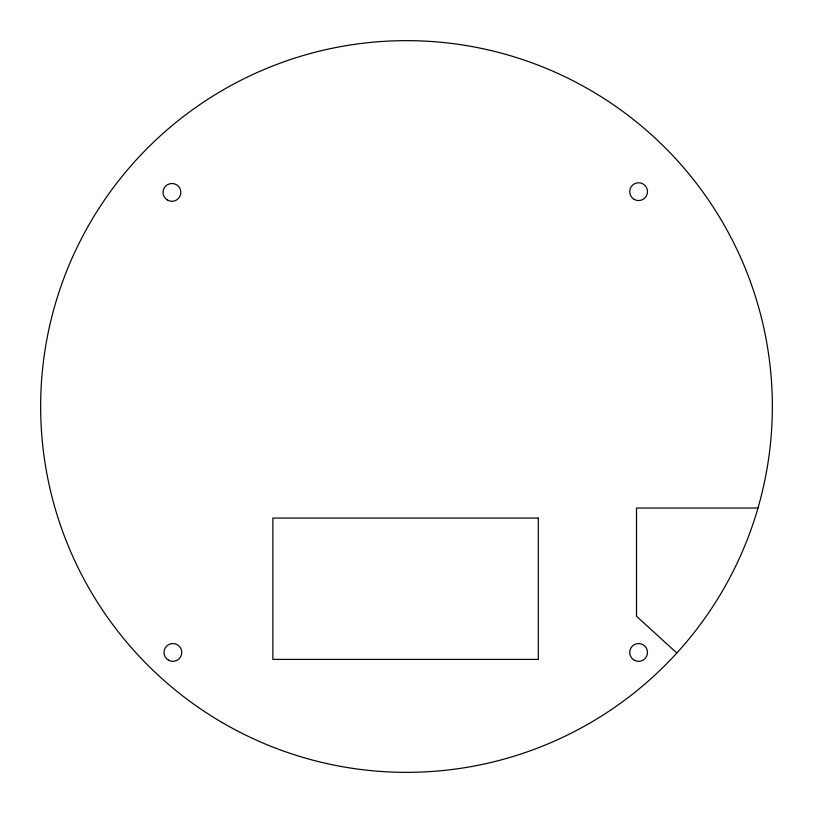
<?xml version="1.0" encoding="UTF-8"?>
<svg xmlns="http://www.w3.org/2000/svg" width="813" height="813" viewBox="0 0 813 813"><rect width="100%" height="100%" fill="white"/><g stroke="black" fill="none" stroke-linecap="round" stroke-linejoin="round"><path stroke-width="1.22" d="M757.98 508.044L636.498 508.044L636.498 616.244L676.823 653.022M538.308 518.054L272.873 518.054L272.873 659.404L538.308 659.404L538.308 518.054M222.173 722.523A365.85 365.85 0 0 0 772.35 408.116A365.85 365.85 0 0 0 224.977 88.861A365.85 365.85 0 0 0 222.173 722.523M167.478 200.1A8.902 8.902 0 0 0 180.832 192.396A8.902 8.902 0 0 0 167.478 184.693A8.902 8.902 0 0 0 167.478 200.1M634.16 199.378A8.902 8.902 0 0 0 647.504 191.665A8.902 8.902 0 0 0 634.16 183.962A8.902 8.902 0 0 0 634.16 199.378M168.423 660.146A8.902 8.902 0 0 0 181.766 652.443A8.902 8.902 0 0 0 168.423 644.739A8.902 8.902 0 0 0 168.423 660.146M634.16 660.146A8.902 8.902 0 0 0 647.504 652.443A8.902 8.902 0 0 0 634.16 644.739A8.902 8.902 0 0 0 634.16 660.146"/></g></svg>
